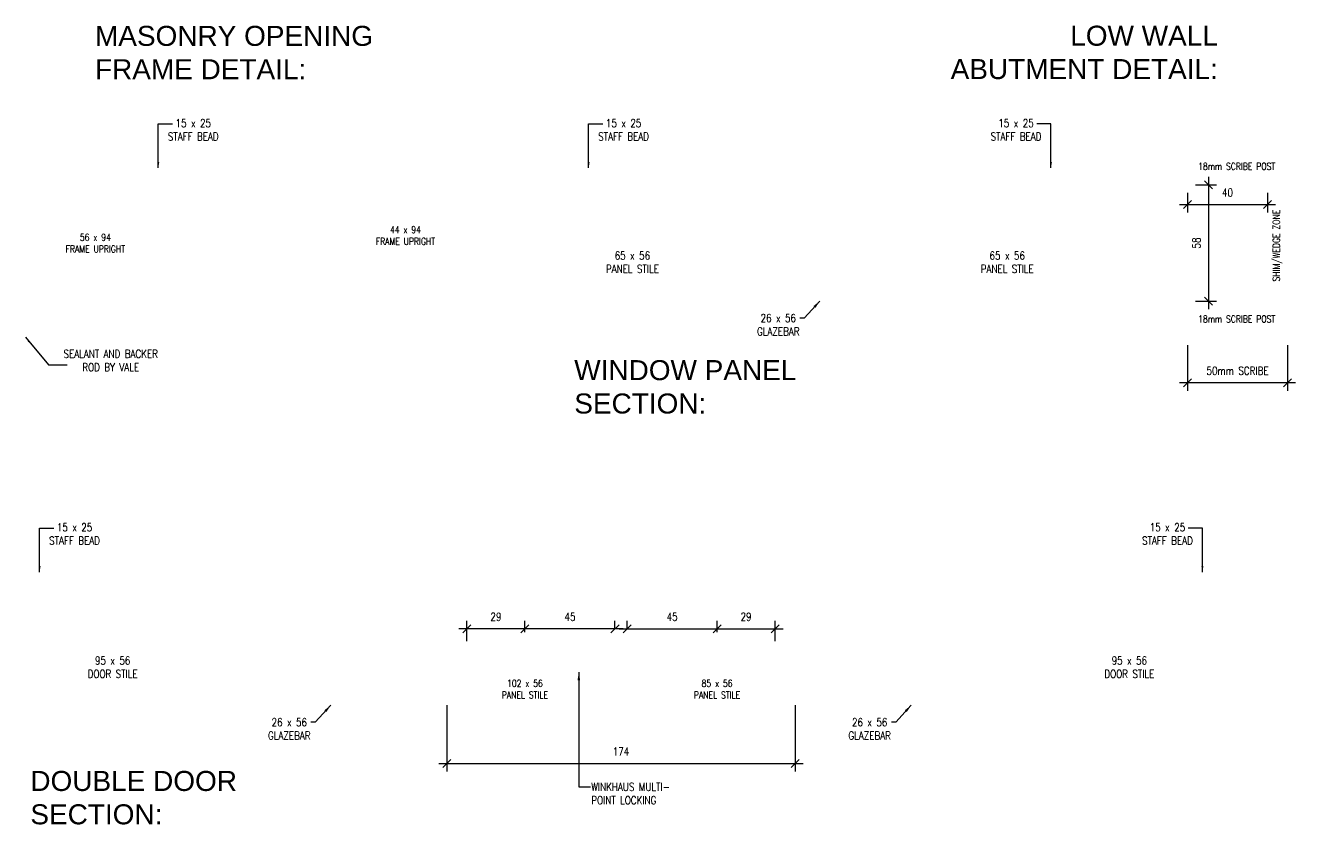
# Model space of a CAD drawing. Header units: millimetres. Extents: x -38686 to 870903, y -23218 to 232707.
# Drawn here: x 869607 to 870242, y 229430 to 229830 of the extents above; entities that cross this region are included whole.
import ezdxf

# ---------------------------------------------------------------- set-up
doc = ezdxf.new("R2010")
doc.units = ezdxf.units.MM
doc.header["$LTSCALE"] = 10
doc.header["$PDMODE"] = 35
doc.header["$PDSIZE"] = 50
doc.layers.add('44 - Detail Text', color=7, linetype='Continuous')
doc.styles.add('1-1', font='romans.shx', dxfattribs={"width": 0.8, "height": 2})
doc.styles.add('1-1.5', font='romans.shx', dxfattribs={"width": 0.6, "height": 3})
doc.styles.add('1-2', font='romans.shx', dxfattribs={"width": 0.8, "height": 4})
doc.styles.add('1-20', font='romans.shx', dxfattribs={"width": 0.8, "height": 35})
doc.dimstyles.new('1-1.5', dxfattribs={"dimtxt": 3, "dimasz": 3, "dimexe": 3, "dimexo": 3, "dimgap": 2.5, "dimtad": 1, "dimdec": 0, "dimzin": 0, "dimdsep": 46, "dimtxsty": '1-1.5', "dimblk": 'OBLIQUE', "dimcen": 3, "dimdle": 2.5, "dimclrd": 251, "dimclre": 251, "dimclrt": 251, "dimadec": 0, "dimazin": 0, "dimtfac": 1, "dimtdec": 0, "dimtix": 1, "dimtmove": 1, "dimatfit": 3, "dimfxl": 1, "dimtolj": 1, "dimtzin": 0, "dimlwd": 25, "dimarcsym": 0})
doc.dimstyles.new('1-2', dxfattribs={"dimtxt": 4, "dimasz": 4, "dimexe": 4, "dimexo": 4, "dimgap": 4, "dimtad": 1, "dimdec": 0, "dimzin": 0, "dimdsep": 46, "dimtxsty": '1-2', "dimblk": 'OBLIQUE', "dimcen": 4, "dimdle": 4, "dimclrd": 251, "dimclre": 251, "dimclrt": 251, "dimadec": 0, "dimazin": 0, "dimtfac": 1, "dimtdec": 0, "dimtix": 1, "dimtmove": 1, "dimatfit": 3, "dimfxl": 1, "dimtolj": 1, "dimtzin": 0, "dimlwd": 25, "dimarcsym": 0})

# ---------------------------------------------------------------- blocks, each defined once
blk = doc.blocks.new('_Oblique')
at = {"color": 0, "linetype": 'ByBlock', "lineweight": -2}
blk.add_line((-0.5, -0.5), (0.5, 0.5), dxfattribs=at)
blk = doc.blocks.new('*D1933')
at = {"layer": '44 - Detail Text', "color": 251, "lineweight": -2, "transparency": 16777216}
for p, q in [((869817.98, 229490.06), (869817.98, 229456.88)), ((869991.98, 229490.06), (869991.98, 229456.88))]:
    blk.add_line(p, q, dxfattribs=at)
at = {"layer": '44 - Detail Text', "color": 251, "lineweight": 25, "transparency": 16777216}
blk.add_line((869813.98, 229460.88), (869995.98, 229460.88), dxfattribs=at)
at = {"layer": 'Defpoints', "color": 0, "transparency": 16777216}
for p in [(869817.98, 229494.06), (869991.98, 229494.06), (869991.98, 229460.88)]:
    blk.add_point(p, dxfattribs=at)
at = {"layer": '44 - Detail Text', "color": 251, "lineweight": 25, "transparency": 16777216, "xscale": 4, "yscale": 4, "zscale": 4, "rotation": 180}
blk.add_blockref('_Oblique', (869817.98, 229460.88), dxfattribs=at)
at = {"layer": '44 - Detail Text', "color": 251, "lineweight": 25, "transparency": 16777216, "xscale": 4, "yscale": 4, "zscale": 4}
blk.add_blockref('_Oblique', (869991.98, 229460.88), dxfattribs=at)
at = {"layer": '44 - Detail Text', "color": 251, "lineweight": 9, "transparency": 16777216, "insert": (869904.98, 229466.88), "char_height": 4, "attachment_point": 5, "style": '1-2'}
blk.add_mtext('\\A1;174', dxfattribs=at)
blk = doc.blocks.new('*D1826')
at = {"layer": '44 - Detail Text', "color": 251, "lineweight": -2, "transparency": 16777216}
for p, q in [((869856.98, 229526.56), (869856.98, 229532.27)), ((869901.98, 229528.56), (869901.98, 229532.27))]:
    blk.add_line(p, q, dxfattribs=at)
at = {"layer": '44 - Detail Text', "color": 251, "lineweight": 25, "transparency": 16777216}
blk.add_line((869905.98, 229528.27), (869852.98, 229528.27), dxfattribs=at)
at = {"layer": 'Defpoints', "color": 0, "transparency": 16777216}
for p in [(869856.98, 229528.27), (869901.98, 229524.56), (869856.98, 229522.56)]:
    blk.add_point(p, dxfattribs=at)
at = {"layer": '44 - Detail Text', "color": 251, "lineweight": 25, "transparency": 16777216, "xscale": 4, "yscale": 4, "zscale": 4, "rotation": 180}
blk.add_blockref('_Oblique', (869856.98, 229528.27), dxfattribs=at)
at = {"layer": '44 - Detail Text', "color": 251, "lineweight": 25, "transparency": 16777216, "xscale": 4, "yscale": 4, "zscale": 4}
blk.add_blockref('_Oblique', (869901.98, 229528.27), dxfattribs=at)
at = {"layer": '44 - Detail Text', "color": 251, "lineweight": 9, "transparency": 16777216, "insert": (869879.48, 229534.27), "char_height": 4, "attachment_point": 5, "style": '1-2'}
blk.add_mtext('\\A1;45', dxfattribs=at)
blk = doc.blocks.new('*D1934')
at = {"layer": '44 - Detail Text', "color": 251, "lineweight": -2, "transparency": 16777216}
for p, q in [((869827.98, 229522.06), (869827.98, 229532.27)), ((869856.98, 229526.56), (869856.98, 229532.27))]:
    blk.add_line(p, q, dxfattribs=at)
at = {"layer": '44 - Detail Text', "color": 251, "lineweight": 25, "transparency": 16777216}
blk.add_line((869860.98, 229528.27), (869823.98, 229528.27), dxfattribs=at)
at = {"layer": 'Defpoints', "color": 0, "transparency": 16777216}
for p in [(869827.98, 229528.27), (869827.98, 229518.06), (869856.98, 229522.56)]:
    blk.add_point(p, dxfattribs=at)
at = {"layer": '44 - Detail Text', "color": 251, "lineweight": 25, "transparency": 16777216, "xscale": 4, "yscale": 4, "zscale": 4, "rotation": 180}
blk.add_blockref('_Oblique', (869827.98, 229528.27), dxfattribs=at)
at = {"layer": '44 - Detail Text', "color": 251, "lineweight": 25, "transparency": 16777216, "xscale": 4, "yscale": 4, "zscale": 4}
blk.add_blockref('_Oblique', (869856.98, 229528.27), dxfattribs=at)
at = {"layer": '44 - Detail Text', "color": 251, "lineweight": 9, "transparency": 16777216, "insert": (869842.48, 229534.27), "char_height": 4, "attachment_point": 5, "style": '1-2'}
blk.add_mtext('\\A1;29', dxfattribs=at)
blk = doc.blocks.new('*D1836')
at = {"layer": '44 - Detail Text', "color": 251, "lineweight": -2, "transparency": 16777216}
for p, q in [((869907.99, 229528.56), (869907.99, 229532.27)), ((869952.99, 229526.56), (869952.99, 229532.27))]:
    blk.add_line(p, q, dxfattribs=at)
at = {"layer": '44 - Detail Text', "color": 251, "lineweight": 25, "transparency": 16777216}
blk.add_line((869903.99, 229528.27), (869956.99, 229528.27), dxfattribs=at)
at = {"layer": 'Defpoints', "color": 0, "transparency": 16777216}
for p in [(869907.99, 229524.56), (869952.99, 229528.27), (869952.99, 229522.56)]:
    blk.add_point(p, dxfattribs=at)
at = {"layer": '44 - Detail Text', "color": 251, "lineweight": 25, "transparency": 16777216, "xscale": 4, "yscale": 4, "zscale": 4, "rotation": 180}
blk.add_blockref('_Oblique', (869907.99, 229528.27), dxfattribs=at)
at = {"layer": '44 - Detail Text', "color": 251, "lineweight": 25, "transparency": 16777216, "xscale": 4, "yscale": 4, "zscale": 4}
blk.add_blockref('_Oblique', (869952.99, 229528.27), dxfattribs=at)
at = {"layer": '44 - Detail Text', "color": 251, "lineweight": 9, "transparency": 16777216, "insert": (869930.49, 229534.27), "char_height": 4, "attachment_point": 5, "style": '1-2'}
blk.add_mtext('\\A1;45', dxfattribs=at)
blk = doc.blocks.new('*D1837')
at = {"layer": '44 - Detail Text', "color": 251, "lineweight": -2, "transparency": 16777216}
for p, q in [((869952.99, 229526.56), (869952.99, 229532.27)), ((869981.98, 229522.06), (869981.98, 229532.27))]:
    blk.add_line(p, q, dxfattribs=at)
at = {"layer": '44 - Detail Text', "color": 251, "lineweight": 25, "transparency": 16777216}
blk.add_line((869948.99, 229528.27), (869985.98, 229528.27), dxfattribs=at)
at = {"layer": 'Defpoints', "color": 0, "transparency": 16777216}
for p in [(869981.98, 229528.27), (869952.99, 229522.56), (869981.98, 229518.06)]:
    blk.add_point(p, dxfattribs=at)
at = {"layer": '44 - Detail Text', "color": 251, "lineweight": 25, "transparency": 16777216, "xscale": 4, "yscale": 4, "zscale": 4, "rotation": 180}
blk.add_blockref('_Oblique', (869952.99, 229528.27), dxfattribs=at)
at = {"layer": '44 - Detail Text', "color": 251, "lineweight": 25, "transparency": 16777216, "xscale": 4, "yscale": 4, "zscale": 4}
blk.add_blockref('_Oblique', (869981.98, 229528.27), dxfattribs=at)
at = {"layer": '44 - Detail Text', "color": 251, "lineweight": 9, "transparency": 16777216, "insert": (869967.48, 229534.27), "char_height": 4, "attachment_point": 5, "style": '1-2'}
blk.add_mtext('\\A1;29', dxfattribs=at)
blk = doc.blocks.new('*D1998')
at = {"layer": '44 - Detail Text', "color": 251, "lineweight": 25, "ltscale": 10, "transparency": 16777216}
blk.add_line((870184.03, 229740.21), (870232.03, 229740.21), dxfattribs=at)
at = {"layer": '44 - Detail Text', "color": 251, "lineweight": -2, "ltscale": 10, "transparency": 16777216}
for p, q in [((870188.03, 229746.01), (870188.03, 229736.21)), ((870228.03, 229746.01), (870228.03, 229736.21))]:
    blk.add_line(p, q, dxfattribs=at)
at = {"layer": 'Defpoints', "color": 0, "ltscale": 10, "transparency": 16777216}
for p in [(870188.03, 229750.01), (870228.03, 229750.01), (870228.03, 229740.21)]:
    blk.add_point(p, dxfattribs=at)
at = {"layer": '44 - Detail Text', "color": 251, "lineweight": 25, "ltscale": 10, "transparency": 16777216, "xscale": 4, "yscale": 4, "zscale": 4, "rotation": 180}
blk.add_blockref('_Oblique', (870188.03, 229740.21), dxfattribs=at)
at = {"layer": '44 - Detail Text', "color": 251, "lineweight": 25, "ltscale": 10, "transparency": 16777216, "xscale": 4, "yscale": 4, "zscale": 4}
blk.add_blockref('_Oblique', (870228.03, 229740.21), dxfattribs=at)
at = {"layer": '44 - Detail Text', "color": 251, "lineweight": 9, "ltscale": 10, "transparency": 16777216, "insert": (870208.03, 229746.21), "char_height": 4, "attachment_point": 5, "style": '1-2'}
blk.add_mtext('\\A1;40', dxfattribs=at)
blk = doc.blocks.new('*D1999')
at = {"layer": '44 - Detail Text', "color": 251, "lineweight": 25, "ltscale": 10, "transparency": 16777216}
blk.add_line((870198.5, 229754.01), (870198.5, 229688.01), dxfattribs=at)
at = {"layer": '44 - Detail Text', "color": 251, "lineweight": -2, "ltscale": 10, "transparency": 16777216}
for p, q in [((870192.03, 229750.01), (870202.5, 229750.01)), ((870192.03, 229692.01), (870202.5, 229692.01))]:
    blk.add_line(p, q, dxfattribs=at)
at = {"layer": 'Defpoints', "color": 0, "ltscale": 10, "transparency": 16777216}
for p in [(870188.03, 229750.01), (870188.03, 229692.01), (870198.5, 229692.01)]:
    blk.add_point(p, dxfattribs=at)
at = {"layer": '44 - Detail Text', "color": 251, "lineweight": 25, "ltscale": 10, "transparency": 16777216, "xscale": 4, "yscale": 4, "zscale": 4}
for p, rotation in [((870198.5, 229750.01), 90), ((870198.5, 229692.01), 270)]:
    blk.add_blockref('_Oblique', p, dxfattribs=dict(at, rotation=rotation))
at = {"layer": '44 - Detail Text', "color": 251, "lineweight": 9, "ltscale": 10, "transparency": 16777216, "insert": (870192.5, 229721.01), "char_height": 4, "attachment_point": 5, "rotation": 90, "style": '1-2'}
blk.add_mtext('\\A1;58', dxfattribs=at)
blk = doc.blocks.new('*D2000')
at = {"layer": '44 - Detail Text', "color": 251, "lineweight": -2, "ltscale": 10, "transparency": 16777216}
for p, q in [((870188.03, 229670.01), (870188.03, 229647.18)), ((870238.03, 229670.01), (870238.03, 229647.18))]:
    blk.add_line(p, q, dxfattribs=at)
at = {"layer": '44 - Detail Text', "color": 251, "lineweight": 25, "ltscale": 10, "transparency": 16777216}
blk.add_line((870242.03, 229651.18), (870184.03, 229651.18), dxfattribs=at)
at = {"layer": 'Defpoints', "color": 0, "ltscale": 10, "transparency": 16777216}
for p in [(870188.03, 229674.01), (870238.03, 229674.01), (870188.03, 229651.18)]:
    blk.add_point(p, dxfattribs=at)
at = {"layer": '44 - Detail Text', "color": 251, "lineweight": 25, "ltscale": 10, "transparency": 16777216, "xscale": 4, "yscale": 4, "zscale": 4, "rotation": 180}
blk.add_blockref('_Oblique', (870188.03, 229651.18), dxfattribs=at)
at = {"layer": '44 - Detail Text', "color": 251, "lineweight": 25, "ltscale": 10, "transparency": 16777216, "xscale": 4, "yscale": 4, "zscale": 4}
blk.add_blockref('_Oblique', (870238.03, 229651.18), dxfattribs=at)
at = {"layer": '44 - Detail Text', "color": 251, "lineweight": 9, "ltscale": 10, "transparency": 16777216, "insert": (870213.03, 229657.18), "char_height": 4, "attachment_point": 5, "style": '1-2'}
blk.add_mtext('\\A1;50mm SCRIBE', dxfattribs=at)

msp = doc.modelspace()

# ---------------------------------------------------------------- texts
at = {"layer": '44 - Detail Text', "color": 8, "lineweight": 9}
for s, insert, char_height, width, attachment_point, style in [('\\A1;{\\fArial|b0|i0|c0|p34;\\W1;MASONRY OPENING FRAME DETAIL:}', (869642.16, 229829.523), 10, 156.78415, 1, '1-20'), ('\\A1;{\\fArial|b0|i0|c0|p34;\\W1;LOW WALL ABUTMENT DETAIL:}', (870203.185, 229829.604), 10, 136.80494, 3, '1-20'), ('18mm SCRIBE POST', (870212.61, 229759.381), 3.5, 44.02098, 5, '1-1'), ('44 x 94\\PFRAME UPRIGHT', (869797.285, 229724.766), 3.5, 34.04915, 5, '1-1'), ('56 x 94\\PFRAME UPRIGHT', (869642.329, 229721.006), 3.5, 34.04915, 5, '1-1'), ('18mm SCRIBE POST', (870212.61, 229683.006), 3.5, 44.02098, 5, '1-1'), ('SEALANT AND BACKER ROD BY VALE', (869650.032, 229662.297), 4, 60.67153, 5, '1-2'), ('\\A1;{\\fArial|b0|i0|c0|p34;\\W1;WINDOW PANEL\\PSECTION:}', (869881.627, 229662.491), 10, 294.84201, 1, '1-20'), ('102 x 56\\PPANEL STILE', (869856.976, 229498.066), 3.5, 30.1101, 5, '1-1'), ('85 x 56\\PPANEL STILE', (869952.986, 229498.066), 3.5, 30.1101, 5, '1-1'), ('\\A1;{\\fArial|b0|i0|c0|p34;\\W1;DOUBLE DOOR\\PSECTION:}', (869609.873, 229457.22), 10, 294.84201, 1, '1-20')]:
    msp.add_mtext(s, dxfattribs=dict(at, insert=insert, char_height=char_height, width=width, attachment_point=attachment_point, style=style))
at = {"layer": '44 - Detail Text', "color": 8, "lineweight": 9, "char_height": 4, "attachment_point": 5, "style": '1-2'}
for s, insert in [('15 x 25\\PSTAFF BEAD', (869691.26, 229777.579)), ('15 x 25\\PSTAFF BEAD', (869906.28, 229777.579)), ('15 x 25\\PSTAFF BEAD', (870102.348, 229777.579)), ('65 x 56\\PPANEL STILE', (869910.685, 229711.406)), ('65 x 56\\PPANEL STILE', (870097.942, 229711.406)), ('26 x 56\\PGLAZEBAR', (869983.558, 229680.164)), ('15 x 25\\PSTAFF BEAD', (869631.947, 229575.633)), ('15 x 25\\PSTAFF BEAD', (870178.015, 229575.633)), ('95 x 56\\PDOOR STILE', (869650.981, 229509.06)), ('95 x 56\\PDOOR STILE', (870158.981, 229509.06)), ('26 x 56\\PGLAZEBAR', (869739.225, 229478.218)), ('26 x 56\\PGLAZEBAR', (870029.225, 229478.218))]:
    msp.add_mtext(s, dxfattribs=dict(at, insert=insert))
at = {"layer": '44 - Detail Text', "color": 8, "lineweight": 9, "insert": (870233.057, 229719.739), "char_height": 3.5, "width": 44.02098, "attachment_point": 5, "rotation": 90, "style": '1-1'}
msp.add_mtext('SHIM/WEDGE ZONE', dxfattribs=at)
at = {"layer": '44 - Detail Text', "color": 8, "lineweight": 9, "ltscale": 2, "insert": (869890.139, 229451.253), "char_height": 4, "attachment_point": 1, "style": '1-2'}
msp.add_mtext('WINKHAUS MULTI-\\PPOINT LOCKING', dxfattribs=at)

# ---------------------------------------------------------------- dimensions: what is measured, and where the dimension line sits
at = {"layer": '44 - Detail Text', "color": 8, "lineweight": 9, "ltscale": 10}
dim = msp.add_linear_dim(base=(870198.498, 229692.006), p1=(870188.034, 229750.006), p2=(870188.034, 229692.006), angle=90, dimstyle='1-2', dxfattribs=at)
dim.commit()
dim.dimension.update_dxf_attribs({"geometry": '*D1999', "text_midpoint": (870192.498, 229721.006)})
dim = msp.add_linear_dim(base=(870228.034, 229740.212), p1=(870188.034, 229750.006), p2=(870228.034, 229750.006), dimstyle='1-2', dxfattribs=at)
dim.commit()
dim.dimension.update_dxf_attribs({"geometry": '*D1998', "text_midpoint": (870208.034, 229746.212)})
dim = msp.add_linear_dim(base=(870188.034, 229651.182), p1=(870238.034, 229674.006), p2=(870188.034, 229674.006), dimstyle='1-2', override={"dimpost": 'mm SCRIBE'}, dxfattribs=at)
dim.commit()
dim.dimension.update_dxf_attribs({"geometry": '*D2000', "text_midpoint": (870213.034, 229657.182)})
at = {"layer": '44 - Detail Text', "color": 8, "lineweight": 9}
for base, p1, p2, picture, middle in [((869827.981, 229528.266), (869856.976, 229522.56), (869827.981, 229518.06), '*D1934', (869842.478, 229534.266)), ((869856.976, 229528.266), (869901.976, 229524.56), (869856.976, 229522.56), '*D1826', (869879.476, 229534.266)), ((869952.986, 229528.266), (869907.986, 229524.56), (869952.986, 229522.56), '*D1836', (869930.486, 229534.266)), ((869981.981, 229528.266), (869952.986, 229522.56), (869981.981, 229518.06), '*D1837', (869967.483, 229534.266)), ((869991.981, 229460.876), (869817.981, 229494.06), (869991.981, 229494.06), '*D1933', (869904.981, 229466.876))]:
    dim = msp.add_linear_dim(base=base, p1=p1, p2=p2, dimstyle='1-2', dxfattribs=at)
    dim.commit()
    dim.dimension.update_dxf_attribs({"geometry": picture, "text_midpoint": middle})

# ---------------------------------------------------------------- leaders
for points, dimstyle, override in [([(869673.794, 229758.506), (869673.794, 229780.548), (869680.893, 229780.548)], '1-1.5', {"dimgap": 2.5, "dimtad": 0}), ([(869888.814, 229758.506), (869888.814, 229780.548), (869895.913, 229780.548)], '1-1.5', {"dimgap": 2.5, "dimtad": 0}), ([(870119.814, 229758.506), (870119.814, 229780.548), (870112.715, 229780.548)], '1-1.5', {"dimgap": 2.5, "dimtad": 0}), ([(870004.314, 229692.006), (869996.571, 229683.486), (869994.407, 229683.486)], '1-2', {"dimgap": 4, "dimtad": 0}), ([(869607.393, 229673.988), (869618.861, 229660.118), (869628.31, 229660.118)], '1-1.5', {"dimgap": 2.5, "dimtad": 0}), ([(869614.481, 229556.56), (869614.481, 229578.602), (869621.58, 229578.602)], '1-1.5', {"dimgap": 2.5, "dimtad": 0}), ([(870195.481, 229556.56), (870195.481, 229578.602), (870188.382, 229578.602)], '1-1.5', {"dimgap": 2.5, "dimtad": 0}), ([(869883.911, 229506.56), (869883.911, 229449.296), (869889.735, 229449.296)], '1-2', {"dimgap": 4, "dimtad": 0}), ([(869759.981, 229490.06), (869752.238, 229481.54), (869750.074, 229481.54)], '1-2', {"dimgap": 4, "dimtad": 0}), ([(870049.981, 229490.06), (870042.238, 229481.54), (870040.074, 229481.54)], '1-2', {"dimgap": 4, "dimtad": 0})]:
    msp.add_leader(points, dimstyle=dimstyle, override=override, dxfattribs=at)

doc.saveas('drawing.dxf')
